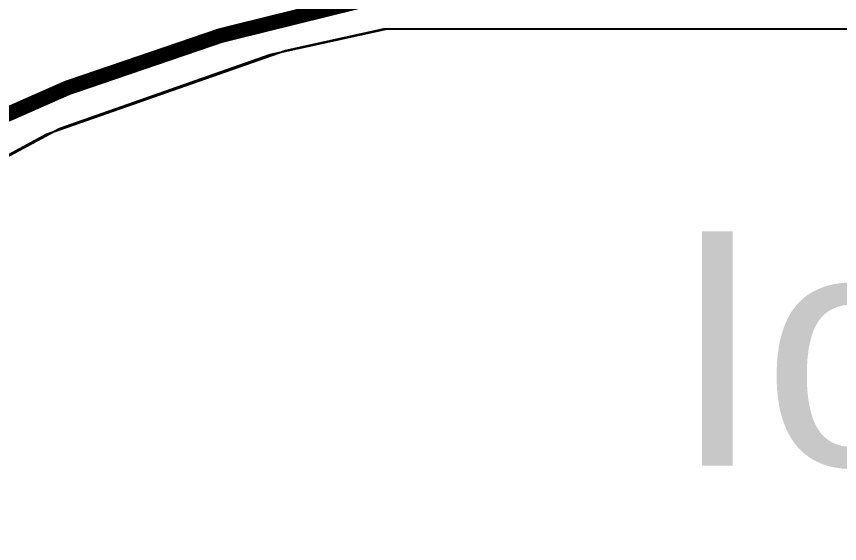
# Model space of a CAD drawing. Header units: millimetres. Extents: x -8 to 110, y -24 to 86.
# Drawn here: x 13.82 to 27.86, y 61.17 to 70.16 of the extents above; entities that cross this region are included whole.
import ezdxf

# ---------------------------------------------------------------- set-up
doc = ezdxf.new("R2010")
doc.units = ezdxf.units.MM
for name, color, linetype in [('BottomLayer', 5, 'Continuous'), ('Mechanical2', 216, 'Continuous'), ('TopLayer', 1, 'Continuous'), ('TopOverlay', 2, 'Continuous')]:
    doc.layers.add(name, color=color, linetype=linetype)
doc.styles.add('Arial', font='', dxfattribs={"height": 0.2})
doc.styles.get('Arial').set_extended_font_data('Arial')

msp = doc.modelspace()

# ---------------------------------------------------------------- linework, layer by layer
at = {"layer": 'BottomLayer'}
for p, q in [((18.148, 69.51), (20.147, 69.946)), ((20.147, 69.946), (32.216, 69.946)), ((14.557, 68.251), (18.148, 69.51)), ((9.883, 65.729), (14.557, 68.251))]:
    msp.add_line(p, q, dxfattribs=at)
at = {"layer": 'Mechanical2', "const_width": 0.254}
msp.add_lwpolyline([(3.25, 61.298, -0.152792), (20, 70.5)], format="xyb", dxfattribs=at)
at = {"layer": 'TopLayer'}
for p, q in [((18.412, 69.581), (20.086, 69.946)), ((20.086, 69.946), (59.983, 69.946)), ((14.335, 68.152), (18.412, 69.581)), ((10.013, 65.82), (14.335, 68.152))]:
    msp.add_line(p, q, dxfattribs=at)

# ---------------------------------------------------------------- texts
at = {"layer": 'TopOverlay', "style": 'Arial'}
msp.add_text('IoT-Button-v1.2', height=4, dxfattribs=at).set_placement((25, 62.497))

doc.saveas('drawing.dxf')
